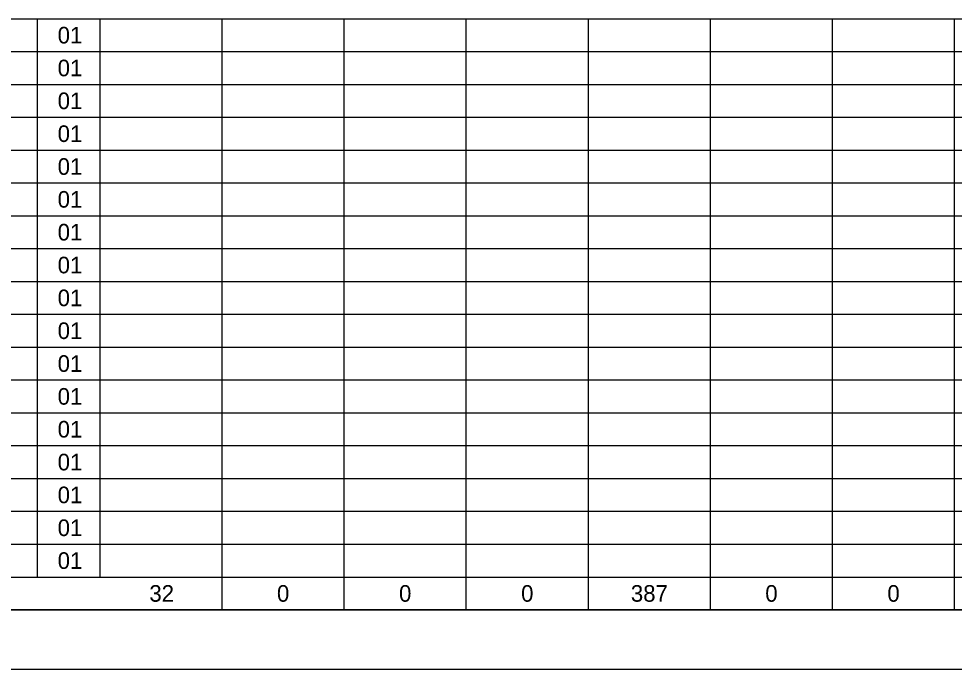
# Model space of a CAD drawing. Extents: x 0 to 34, y 0 to 22.
# Drawn here: x 7.65 to 15.52, y 0 to 5.47 of the extents above; entities that cross this region are included whole.
import ezdxf

# ---------------------------------------------------------------- set-up
doc = ezdxf.new("R2010")
doc.units = 0
for name, color, linetype in [('Default', 7, 'Continuous'), ('SH_Border', 7, 'Continuous'), ('SH_Cut_Line', 7, 'Continuous')]:
    doc.layers.add(name, color=color, linetype=linetype)

msp = doc.modelspace()

# ---------------------------------------------------------------- linework, layer by layer
at = {"layer": 'Default'}
for p, q in [((6.8909, 5.4737), (7.8003, 5.4737)), ((7.8003, 5.4737), (12.4399, 5.4737)), ((7.8003, 5.4737), (7.8003, 5.1974)), ((8.3276, 5.4737), (8.3276, 5.1974)), ((9.3557, 5.4737), (9.3557, 5.1974)), ((10.3838, 5.4737), (10.3838, 5.1974)), ((11.4118, 5.4737), (11.4118, 5.1974)), ((12.4399, 5.4737), (13.468, 5.4737)), ((12.4399, 5.4737), (12.4399, 5.1974)), ((13.468, 5.4737), (14.4961, 5.4737)), ((13.468, 5.4737), (13.468, 5.1974)), ((14.4961, 5.4737), (15.5242, 5.4737)), ((14.4961, 5.4737), (14.4961, 5.1974)), ((15.5242, 5.4737), (20.6646, 5.4737)), ((15.5242, 5.4737), (15.5242, 5.1974)), ((6.8909, 5.1974), (7.8003, 5.1974)), ((7.8003, 5.1974), (12.4399, 5.1974)), ((7.8003, 5.1974), (7.8003, 4.9211)), ((8.3276, 5.1974), (8.3276, 4.9211)), ((9.3557, 5.1974), (9.3557, 4.9211)), ((10.3838, 5.1974), (10.3838, 4.9211)), ((11.4118, 5.1974), (11.4118, 4.9211)), ((12.4399, 5.1974), (13.468, 5.1974)), ((12.4399, 5.1974), (12.4399, 4.9211)), ((13.468, 5.1974), (14.4961, 5.1974)), ((13.468, 5.1974), (13.468, 4.9211)), ((14.4961, 5.1974), (15.5242, 5.1974)), ((14.4961, 5.1974), (14.4961, 4.9211)), ((15.5242, 5.1974), (20.6646, 5.1974)), ((15.5242, 5.1974), (15.5242, 4.9211)), ((6.8909, 4.9211), (7.8003, 4.9211)), ((7.8003, 4.9211), (12.4399, 4.9211)), ((7.8003, 4.9211), (7.8003, 4.6447)), ((8.3276, 4.9211), (8.3276, 4.6447)), ((9.3557, 4.9211), (9.3557, 4.6447)), ((10.3838, 4.9211), (10.3838, 4.6447)), ((11.4118, 4.9211), (11.4118, 4.6447)), ((12.4399, 4.9211), (13.468, 4.9211)), ((12.4399, 4.9211), (12.4399, 4.6447)), ((13.468, 4.9211), (14.4961, 4.9211)), ((13.468, 4.9211), (13.468, 4.6447)), ((14.4961, 4.9211), (15.5242, 4.9211)), ((14.4961, 4.9211), (14.4961, 4.6447)), ((15.5242, 4.9211), (20.6646, 4.9211)), ((15.5242, 4.9211), (15.5242, 4.6447)), ((6.8909, 4.6447), (7.8003, 4.6447)), ((7.8003, 4.6447), (12.4399, 4.6447)), ((7.8003, 4.6447), (7.8003, 4.3684)), ((8.3276, 4.6447), (8.3276, 4.3684)), ((9.3557, 4.6447), (9.3557, 4.3684)), ((10.3838, 4.6447), (10.3838, 4.3684)), ((11.4118, 4.6447), (11.4118, 4.3684)), ((12.4399, 4.6447), (13.468, 4.6447)), ((12.4399, 4.6447), (12.4399, 4.3684)), ((13.468, 4.6447), (14.4961, 4.6447)), ((13.468, 4.6447), (13.468, 4.3684)), ((14.4961, 4.6447), (15.5242, 4.6447)), ((14.4961, 4.6447), (14.4961, 4.3684)), ((15.5242, 4.6447), (20.6646, 4.6447)), ((15.5242, 4.6447), (15.5242, 4.3684)), ((6.8909, 4.3684), (7.8003, 4.3684)), ((7.8003, 4.3684), (12.4399, 4.3684)), ((7.8003, 4.3684), (7.8003, 4.0921)), ((8.3276, 4.3684), (8.3276, 4.0921)), ((9.3557, 4.3684), (9.3557, 4.0921)), ((10.3838, 4.3684), (10.3838, 4.0921)), ((11.4118, 4.3684), (11.4118, 4.0921)), ((12.4399, 4.3684), (13.468, 4.3684)), ((12.4399, 4.3684), (12.4399, 4.0921)), ((13.468, 4.3684), (14.4961, 4.3684)), ((13.468, 4.3684), (13.468, 4.0921)), ((14.4961, 4.3684), (15.5242, 4.3684)), ((14.4961, 4.3684), (14.4961, 4.0921)), ((15.5242, 4.3684), (20.6646, 4.3684)), ((15.5242, 4.3684), (15.5242, 4.0921)), ((6.8909, 4.0921), (7.8003, 4.0921)), ((7.8003, 4.0921), (12.4399, 4.0921)), ((7.8003, 4.0921), (7.8003, 3.8158)), ((8.3276, 4.0921), (8.3276, 3.8158)), ((9.3557, 4.0921), (9.3557, 3.8158)), ((10.3838, 4.0921), (10.3838, 3.8158)), ((11.4118, 4.0921), (11.4118, 3.8158)), ((12.4399, 4.0921), (13.468, 4.0921)), ((12.4399, 4.0921), (12.4399, 3.8158)), ((13.468, 4.0921), (14.4961, 4.0921)), ((13.468, 4.0921), (13.468, 3.8158)), ((14.4961, 4.0921), (15.5242, 4.0921)), ((14.4961, 4.0921), (14.4961, 3.8158)), ((15.5242, 4.0921), (20.6646, 4.0921)), ((15.5242, 4.0921), (15.5242, 3.8158)), ((6.8909, 3.8158), (7.8003, 3.8158)), ((7.8003, 3.8158), (12.4399, 3.8158)), ((7.8003, 3.8158), (7.8003, 3.5395)), ((8.3276, 3.8158), (8.3276, 3.5395)), ((9.3557, 3.8158), (9.3557, 3.5395)), ((10.3838, 3.8158), (10.3838, 3.5395)), ((11.4118, 3.8158), (11.4118, 3.5395)), ((12.4399, 3.8158), (13.468, 3.8158)), ((12.4399, 3.8158), (12.4399, 3.5395)), ((13.468, 3.8158), (14.4961, 3.8158)), ((13.468, 3.8158), (13.468, 3.5395)), ((14.4961, 3.8158), (15.5242, 3.8158)), ((14.4961, 3.8158), (14.4961, 3.5395)), ((15.5242, 3.8158), (20.6646, 3.8158)), ((15.5242, 3.8158), (15.5242, 3.5395)), ((6.8909, 3.5395), (7.8003, 3.5395)), ((7.8003, 3.5395), (12.4399, 3.5395)), ((7.8003, 3.5395), (7.8003, 3.2632)), ((8.3276, 3.5395), (8.3276, 3.2632)), ((9.3557, 3.5395), (9.3557, 3.2632)), ((10.3838, 3.5395), (10.3838, 3.2632)), ((11.4118, 3.5395), (11.4118, 3.2632)), ((12.4399, 3.5395), (13.468, 3.5395)), ((12.4399, 3.5395), (12.4399, 3.2632)), ((13.468, 3.5395), (14.4961, 3.5395)), ((13.468, 3.5395), (13.468, 3.2632)), ((14.4961, 3.5395), (15.5242, 3.5395)), ((14.4961, 3.5395), (14.4961, 3.2632)), ((15.5242, 3.5395), (20.6646, 3.5395)), ((15.5242, 3.5395), (15.5242, 3.2632)), ((6.8909, 3.2632), (7.8003, 3.2632)), ((7.8003, 3.2632), (12.4399, 3.2632)), ((7.8003, 3.2632), (7.8003, 2.9868)), ((8.3276, 3.2632), (8.3276, 2.9868)), ((9.3557, 3.2632), (9.3557, 2.9868)), ((10.3838, 3.2632), (10.3838, 2.9868)), ((11.4118, 3.2632), (11.4118, 2.9868)), ((12.4399, 3.2632), (13.468, 3.2632)), ((12.4399, 3.2632), (12.4399, 2.9868)), ((13.468, 3.2632), (14.4961, 3.2632)), ((13.468, 3.2632), (13.468, 2.9868)), ((14.4961, 3.2632), (15.5242, 3.2632)), ((14.4961, 3.2632), (14.4961, 2.9868)), ((15.5242, 3.2632), (20.6646, 3.2632)), ((15.5242, 3.2632), (15.5242, 2.9868)), ((6.8909, 2.9868), (7.8003, 2.9868)), ((7.8003, 2.9868), (12.4399, 2.9868)), ((7.8003, 2.9868), (7.8003, 2.7105)), ((8.3276, 2.9868), (8.3276, 2.7105)), ((9.3557, 2.9868), (9.3557, 2.7105)), ((10.3838, 2.9868), (10.3838, 2.7105)), ((11.4118, 2.9868), (11.4118, 2.7105)), ((12.4399, 2.9868), (13.468, 2.9868)), ((12.4399, 2.9868), (12.4399, 2.7105)), ((13.468, 2.9868), (14.4961, 2.9868)), ((13.468, 2.9868), (13.468, 2.7105)), ((14.4961, 2.9868), (15.5242, 2.9868)), ((14.4961, 2.9868), (14.4961, 2.7105)), ((15.5242, 2.9868), (20.6646, 2.9868)), ((15.5242, 2.9868), (15.5242, 2.7105)), ((6.8909, 2.7105), (7.8003, 2.7105)), ((7.8003, 2.7105), (12.4399, 2.7105)), ((7.8003, 2.7105), (7.8003, 2.4342)), ((8.3276, 2.7105), (8.3276, 2.4342)), ((9.3557, 2.7105), (9.3557, 2.4342)), ((10.3838, 2.7105), (10.3838, 2.4342)), ((11.4118, 2.7105), (11.4118, 2.4342)), ((12.4399, 2.7105), (13.468, 2.7105)), ((12.4399, 2.7105), (12.4399, 2.4342)), ((13.468, 2.7105), (14.4961, 2.7105)), ((13.468, 2.7105), (13.468, 2.4342)), ((14.4961, 2.7105), (15.5242, 2.7105)), ((14.4961, 2.7105), (14.4961, 2.4342)), ((15.5242, 2.7105), (20.6646, 2.7105)), ((15.5242, 2.7105), (15.5242, 2.4342)), ((6.8909, 2.4342), (7.8003, 2.4342)), ((7.8003, 2.4342), (12.4399, 2.4342)), ((7.8003, 2.4342), (7.8003, 2.1579)), ((8.3276, 2.4342), (8.3276, 2.1579)), ((9.3557, 2.4342), (9.3557, 2.1579)), ((10.3838, 2.4342), (10.3838, 2.1579)), ((11.4118, 2.4342), (11.4118, 2.1579)), ((12.4399, 2.4342), (13.468, 2.4342)), ((12.4399, 2.4342), (12.4399, 2.1579)), ((13.468, 2.4342), (14.4961, 2.4342)), ((13.468, 2.4342), (13.468, 2.1579)), ((14.4961, 2.4342), (15.5242, 2.4342)), ((14.4961, 2.4342), (14.4961, 2.1579)), ((15.5242, 2.4342), (20.6646, 2.4342)), ((15.5242, 2.4342), (15.5242, 2.1579)), ((6.8909, 2.1579), (7.8003, 2.1579)), ((7.8003, 2.1579), (12.4399, 2.1579)), ((7.8003, 2.1579), (7.8003, 1.8816)), ((8.3276, 2.1579), (8.3276, 1.8816)), ((9.3557, 2.1579), (9.3557, 1.8816)), ((10.3838, 2.1579), (10.3838, 1.8816)), ((11.4118, 2.1579), (11.4118, 1.8816)), ((12.4399, 2.1579), (13.468, 2.1579)), ((12.4399, 2.1579), (12.4399, 1.8816)), ((13.468, 2.1579), (14.4961, 2.1579)), ((13.468, 2.1579), (13.468, 1.8816)), ((14.4961, 2.1579), (15.5242, 2.1579)), ((14.4961, 2.1579), (14.4961, 1.8816)), ((15.5242, 2.1579), (20.6646, 2.1579)), ((15.5242, 2.1579), (15.5242, 1.8816)), ((6.8909, 1.8816), (7.8003, 1.8816)), ((7.8003, 1.8816), (12.4399, 1.8816)), ((7.8003, 1.8816), (7.8003, 1.6053)), ((8.3276, 1.8816), (8.3276, 1.6053)), ((9.3557, 1.8816), (9.3557, 1.6053)), ((10.3838, 1.8816), (10.3838, 1.6053)), ((11.4118, 1.8816), (11.4118, 1.6053)), ((12.4399, 1.8816), (13.468, 1.8816)), ((12.4399, 1.8816), (12.4399, 1.6053)), ((13.468, 1.8816), (14.4961, 1.8816)), ((13.468, 1.8816), (13.468, 1.6053)), ((14.4961, 1.8816), (15.5242, 1.8816)), ((14.4961, 1.8816), (14.4961, 1.6053)), ((15.5242, 1.8816), (20.6646, 1.8816)), ((15.5242, 1.8816), (15.5242, 1.6053)), ((6.8909, 1.6053), (7.8003, 1.6053)), ((7.8003, 1.6053), (12.4399, 1.6053)), ((7.8003, 1.6053), (7.8003, 1.3289)), ((8.3276, 1.6053), (8.3276, 1.3289)), ((9.3557, 1.6053), (9.3557, 1.3289)), ((10.3838, 1.6053), (10.3838, 1.3289)), ((11.4118, 1.6053), (11.4118, 1.3289)), ((12.4399, 1.6053), (13.468, 1.6053)), ((12.4399, 1.6053), (12.4399, 1.3289)), ((13.468, 1.6053), (14.4961, 1.6053)), ((13.468, 1.6053), (13.468, 1.3289)), ((14.4961, 1.6053), (15.5242, 1.6053)), ((14.4961, 1.6053), (14.4961, 1.3289)), ((15.5242, 1.6053), (20.6646, 1.6053)), ((15.5242, 1.6053), (15.5242, 1.3289)), ((6.8909, 1.3289), (7.8003, 1.3289)), ((7.8003, 1.3289), (12.4399, 1.3289)), ((7.8003, 1.3289), (7.8003, 1.0526)), ((8.3276, 1.3289), (8.3276, 1.0526)), ((9.3557, 1.3289), (9.3557, 1.0526)), ((10.3838, 1.3289), (10.3838, 1.0526)), ((11.4118, 1.3289), (11.4118, 1.0526)), ((12.4399, 1.3289), (13.468, 1.3289)), ((12.4399, 1.3289), (12.4399, 1.0526)), ((13.468, 1.3289), (14.4961, 1.3289)), ((13.468, 1.3289), (13.468, 1.0526)), ((14.4961, 1.3289), (15.5242, 1.3289)), ((14.4961, 1.3289), (14.4961, 1.0526)), ((15.5242, 1.3289), (20.6646, 1.3289)), ((15.5242, 1.3289), (15.5242, 1.0526)), ((6.8909, 1.0526), (7.8003, 1.0526)), ((7.8003, 1.0526), (12.4399, 1.0526)), ((7.8003, 1.0526), (7.8003, 0.7763)), ((8.3276, 1.0526), (8.3276, 0.7763)), ((9.3557, 1.0526), (9.3557, 0.7763)), ((10.3838, 1.0526), (10.3838, 0.7763)), ((11.4118, 1.0526), (11.4118, 0.7763)), ((12.4399, 1.0526), (13.468, 1.0526)), ((12.4399, 1.0526), (12.4399, 0.7763)), ((13.468, 1.0526), (14.4961, 1.0526)), ((13.468, 1.0526), (13.468, 0.7763)), ((14.4961, 1.0526), (15.5242, 1.0526)), ((14.4961, 1.0526), (14.4961, 0.7763)), ((15.5242, 1.0526), (20.6646, 1.0526)), ((15.5242, 1.0526), (15.5242, 0.7763)), ((6.8909, 0.7763), (7.8003, 0.7763)), ((7.8003, 0.7763), (12.4399, 0.7763)), ((9.3557, 0.7763), (9.3557, 0.5)), ((10.3838, 0.7763), (10.3838, 0.5)), ((11.4118, 0.7763), (11.4118, 0.5)), ((12.4399, 0.7763), (13.468, 0.7763)), ((12.4399, 0.7763), (12.4399, 0.5)), ((13.468, 0.7763), (14.4961, 0.7763)), ((13.468, 0.7763), (13.468, 0.5)), ((14.4961, 0.7763), (15.5242, 0.7763)), ((14.4961, 0.7763), (14.4961, 0.5)), ((15.5242, 0.7763), (20.6646, 0.7763)), ((15.5242, 0.7763), (15.5242, 0.5)), ((6.8909, 0.5), (7.8003, 0.5)), ((7.8003, 0.5), (12.4399, 0.5)), ((12.4399, 0.5), (13.468, 0.5)), ((13.468, 0.5), (14.4961, 0.5)), ((14.4961, 0.5), (15.5242, 0.5)), ((15.5242, 0.5), (20.6646, 0.5))]:
    msp.add_line(p, q, dxfattribs=at)
at = {"layer": 'SH_Border'}
msp.add_lwpolyline([(1.5, 21.5), (33.5, 21.5), (33.5, 0.5), (1.5, 0.5)], close=True, dxfattribs=at)
at = {"layer": 'SH_Cut_Line'}
msp.add_lwpolyline([(0, 0), (34, 0), (34, 22), (0, 22)], close=True, dxfattribs=at)

# ---------------------------------------------------------------- texts
at = {"layer": 'Default'}
for s, p in [('01', (7.9731, 5.2656)), ('01', (7.9731, 4.9893)), ('01', (7.9731, 4.713)), ('01', (7.9731, 4.4367)), ('01', (7.9731, 4.1604)), ('01', (7.9731, 3.884)), ('01', (7.9731, 3.6077)), ('01', (7.9731, 3.3314)), ('01', (7.9731, 3.0551)), ('01', (7.9731, 2.7788)), ('01', (7.9731, 2.5025)), ('01', (7.9731, 2.2262)), ('01', (7.9731, 1.9498)), ('01', (7.9731, 1.6735)), ('01', (7.9731, 1.3972)), ('01', (7.9731, 1.1209)), ('01', (7.9731, 0.8446)), ('32', (8.7453, 0.5683)), ('0', (9.82, 0.5683)), ('0', (10.8481, 0.5683)), ('0', (11.8762, 0.5683)), ('387', (12.8004, 0.5683)), ('0', (13.9324, 0.5683)), ('0', (14.9604, 0.5683))]:
    msp.add_text(s, height=0.1398, dxfattribs=at).set_placement(p)

doc.saveas('drawing.dxf')
